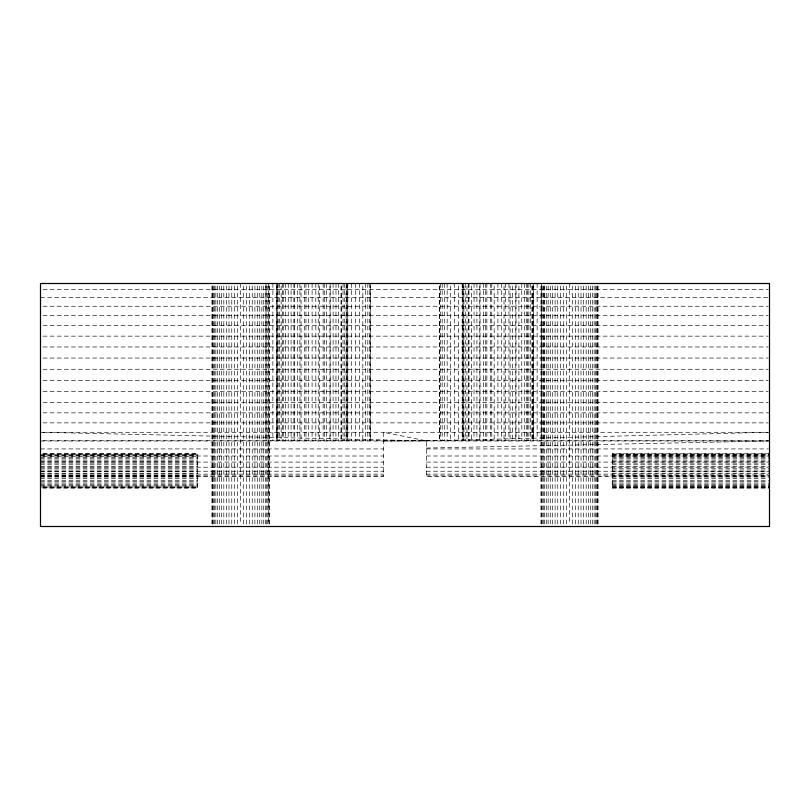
<?xml version="1.0" encoding="UTF-8"?>
<svg xmlns="http://www.w3.org/2000/svg" width="810" height="810" viewBox="0 0 810 810"><rect width="100%" height="100%" fill="white"/><g stroke="black" fill="none" stroke-linecap="round" stroke-linejoin="round"><path stroke-width="0.61" stroke-dasharray="4.05 3.04" d="M383.555 441.005L426.445 440.863L769.5 432.277M426.445 448.051L769.5 441.005M43.031 289.595L768.234 289.595M40.5 297.533L768.234 297.533M43.031 306.251L768.234 306.251M43.031 315.657L768.234 315.657M43.031 325.66L768.234 325.66M43.031 336.14L768.234 336.14M43.031 346.974L768.234 346.974M43.031 358.06L768.234 358.06M43.031 369.269L768.234 369.269M43.031 380.467L768.234 380.467M43.031 391.554L768.234 391.554M43.031 402.398L768.234 402.398M43.031 412.867L769.5 412.867M43.031 422.871L768.234 422.871M40.5 432.277L768.234 432.277M43.021 440.731L769.5 440.731M40.5 441.005L768.234 440.994M40.5 448.932L383.555 448.932M426.445 448.932L768.234 448.932M43.011 453.782L197.731 453.782L197.731 488.035L43.011 488.035M769.5 453.782L612.269 453.782L612.269 488.035L769.5 488.035M43.011 453.964L197.731 453.964M612.269 453.964L769.5 453.964M40.5 454.339L197.731 454.339M612.269 454.339L769.5 454.339M43.011 454.896L197.731 454.896M612.269 454.896L769.5 454.896M40.5 455.625L197.731 455.625M612.269 455.625L769.5 455.625M40.5 456L383.555 456M426.445 456L768.234 456M43.011 456.526L197.731 456.526M612.269 456.526L769.5 456.526M40.5 457.579L197.731 457.579M612.269 457.579L769.5 457.579M40.5 458.784L197.731 458.784M612.269 458.784L769.5 458.784M40.5 460.11L197.731 460.11M612.269 460.11L769.5 460.11M40.5 461.568L197.731 461.568M612.269 461.568L769.5 461.568M40.5 462.105L383.555 462.105M426.445 462.105L768.234 462.105M40.5 463.117L197.731 463.117M612.269 463.117L769.5 463.117M40.5 464.758L197.731 464.758M612.269 464.758L769.5 464.758M40.5 466.469L197.731 466.469M612.269 466.469L769.5 466.469M40.5 467.198L383.555 467.198M426.445 467.198L768.234 467.198M40.5 468.231L197.731 468.231M612.269 468.231L769.5 468.231M40.5 470.013L197.731 470.013M612.269 470.013L769.5 470.013M40.5 471.228L383.555 471.228M426.445 471.228L768.234 471.228M40.5 471.805L197.731 471.805M612.269 471.805L769.5 471.805M40.5 473.597L197.731 473.597M612.269 473.597L769.5 473.597M40.5 474.123L383.555 474.123M426.445 474.123L768.234 474.123M40.5 475.349L197.731 475.349M612.269 475.349L769.5 475.349M40.5 475.885L383.555 475.885M426.445 475.885L768.234 475.885M40.5 476.472L383.555 476.472L383.555 432.277L426.445 440.863L426.445 476.472L768.234 476.472M40.5 477.06L197.731 477.06M612.269 477.06L769.5 477.06M40.5 478.7L197.731 478.7M612.269 478.7L768.244 478.7M40.5 480.249L197.731 480.249M612.269 480.249L769.5 480.249M40.5 481.707L197.731 481.707M612.269 481.707L768.244 481.707M40.5 483.033L197.731 483.033M612.269 483.033L769.5 483.033M40.5 484.238L197.731 484.238M612.269 484.238L769.5 484.238M40.5 485.291L197.731 485.291M612.269 485.291L769.5 485.291M43.011 486.192L197.731 486.192M612.269 486.192L769.5 486.192M40.5 486.921L197.731 486.921M612.269 486.921L769.5 486.921M43.011 487.478L197.731 487.478M612.269 487.478L769.5 487.478M43.011 487.853L197.731 487.853M612.269 487.853L769.5 487.853M43.021 432.337L426.445 440.863M597.972 286.031L597.972 523.969M597.81 286.031L597.81 523.969M597.345 286.031L597.345 523.969M596.575 286.031L596.575 523.969M595.502 286.031L595.502 523.969M594.145 286.031L594.145 523.969M592.515 286.031L592.515 523.969M590.632 286.031L590.632 523.969M588.516 286.031L588.516 523.969M586.187 286.031L586.187 523.969M583.676 286.031L583.676 523.969M581.013 286.031L581.013 523.969M578.219 286.031L578.219 523.969M575.323 286.031L575.323 523.969M572.366 286.031L572.366 523.969M569.379 283.5L569.379 523.969M566.392 286.031L566.392 523.969M563.436 286.031L563.436 523.969M560.55 286.031L560.55 523.969M557.756 286.031L557.756 523.969M555.093 286.031L555.093 523.969M552.582 286.031L552.582 523.969M550.253 286.031L550.253 523.969M548.137 286.031L548.137 523.969M546.254 286.031L546.254 523.969M544.624 286.031L544.624 523.969M543.986 286.011L543.986 440.731M543.267 286.031L543.267 523.969M542.194 286.031L542.194 523.969M541.465 283.5L541.465 440.731M541.414 286.031L541.414 523.969M540.948 286.031L540.948 523.969M537.131 283.5L537.131 440.731M533.648 286.011L533.648 440.731M533.456 283.5L533.456 440.731M532.869 286.011L532.869 440.731M532.362 286.011L532.362 440.731M531.897 286.011L531.897 440.731M530.56 283.5L530.56 440.731M528.859 283.5L528.859 440.731M527.219 283.5L527.219 440.731M526.824 283.5L526.824 440.731M524.465 283.5L524.465 440.731M521.751 283.5L521.822 440.731M518.916 286.011L518.916 440.731M516.021 283.5L516.021 440.731M515.778 286.011L515.778 440.731M512.447 286.011L512.447 440.731M510.097 286.011L510.097 440.731M508.953 283.5L508.953 440.731M505.339 283.5L505.339 440.731M504.043 286.011L504.043 440.731M501.643 283.5L501.643 440.731M497.907 283.5L497.907 440.731M494.181 286.011L494.181 440.731M491.781 283.5L491.781 440.731M490.485 283.5L490.485 440.731M486.871 283.5L486.871 440.731M485.727 283.5L485.727 440.731M483.378 283.5L483.378 440.731M480.046 283.5L480.046 440.731M479.803 286.011L479.803 440.731M476.908 283.5L476.908 440.731M474.073 283.5L474.002 440.731M471.359 286.011L471.359 440.731M469 283.5L469 440.731M468.605 283.5L468.605 440.731M466.965 286.011L466.965 440.731M465.264 283.5L465.264 440.731M463.927 286.011L463.927 440.731M463.462 283.5L463.462 440.731M462.955 286.011L462.955 440.731M462.368 283.5L462.368 440.731M462.176 283.5L462.176 440.731M458.693 286.011L458.693 440.731M454.359 283.5L454.359 440.731M450.502 286.011L450.502 440.731M447.16 283.5L447.16 440.731M444.376 283.5L444.376 440.731M442.179 283.5L442.179 440.731M440.589 283.5L440.589 440.731M439.627 286.011L439.627 440.731M439.303 286.011L439.303 440.731M370.697 283.5L370.697 440.731M370.373 286.011L370.373 440.731M369.411 283.5L369.411 440.731M367.821 283.5L367.821 440.731M365.624 283.5L365.624 440.731M362.839 286.011L362.839 440.731M359.498 283.5L359.498 440.731M355.641 283.5L355.641 440.731M351.307 283.5L351.307 440.731M347.824 283.5L347.824 440.731M347.632 286.011L347.632 440.731M347.044 283.5L347.044 440.731M346.538 283.5L346.538 440.731M346.072 286.011L346.072 440.731M344.736 283.5L344.736 440.731M343.035 283.5L343.035 440.731M341.395 286.011L341.395 440.731M341 286.011L341 440.731M338.641 283.5L338.641 440.731M335.998 283.5L335.927 440.731M333.092 283.5L333.092 440.731M330.197 283.5L330.197 440.731M329.953 286.011L329.953 440.731M326.622 283.5L326.622 440.731M324.273 283.5L324.273 440.731M323.129 283.5L323.129 440.731M319.515 286.011L319.515 440.731M318.219 283.5L318.219 440.731M315.819 283.5L315.819 440.731M312.093 283.5L312.093 440.731M308.357 283.5L308.357 440.731M305.957 283.5L305.957 440.731M304.661 283.5L304.661 440.731M301.047 286.011L301.047 440.731M299.902 283.5L299.902 440.731M297.553 283.5L297.553 440.731M294.222 283.5L294.222 440.731M293.979 283.5L293.979 440.731M291.084 283.5L291.084 440.731M288.249 283.5L288.178 440.731M285.535 283.5L285.535 440.731M283.176 283.5L283.176 440.731M282.781 283.5L282.781 440.731M281.141 286.011L281.141 440.731M279.44 283.5L279.44 440.731M278.103 283.5L278.103 440.731M277.638 283.5L277.638 440.731M277.131 286.011L277.131 440.731M276.544 283.5L276.544 440.731M276.352 286.011L276.352 440.731M272.869 283.5L272.869 440.731M269.203 286.031L269.203 523.969M269.052 286.031L269.052 523.969M268.586 283.5L268.586 523.969M267.806 286.031L267.806 523.969M266.733 286.031L266.733 523.969M266.014 283.5L266.014 440.731M265.376 286.031L265.376 523.969M263.746 286.031L263.746 523.969M261.863 286.031L261.863 523.969M259.747 286.031L259.747 523.969M257.418 286.031L257.418 523.969M254.907 286.031L254.907 523.969M252.244 286.031L252.244 523.969M249.45 286.031L249.45 523.969M246.564 286.031L246.564 523.969M243.607 286.031L243.607 523.969M240.621 283.5L240.621 523.969M237.634 286.031L237.634 523.969M234.677 286.031L234.677 523.969M231.781 286.031L231.781 523.969M228.987 286.031L228.987 523.969M226.324 286.031L226.324 523.969M223.813 286.031L223.813 523.969M221.484 286.031L221.484 523.969M219.368 286.031L219.368 523.969M217.485 286.031L217.485 523.969M215.855 286.031L215.855 523.969M214.498 286.031L214.498 523.969M213.425 286.031L213.425 523.969M212.655 286.031L212.655 523.969M212.19 286.031L212.19 523.969M212.028 286.031L212.028 523.969"/><path stroke-width="1.21" d="M769.5 283.5L40.5 283.5L40.5 526.5L769.5 526.5L769.5 283.5"/></g></svg>
